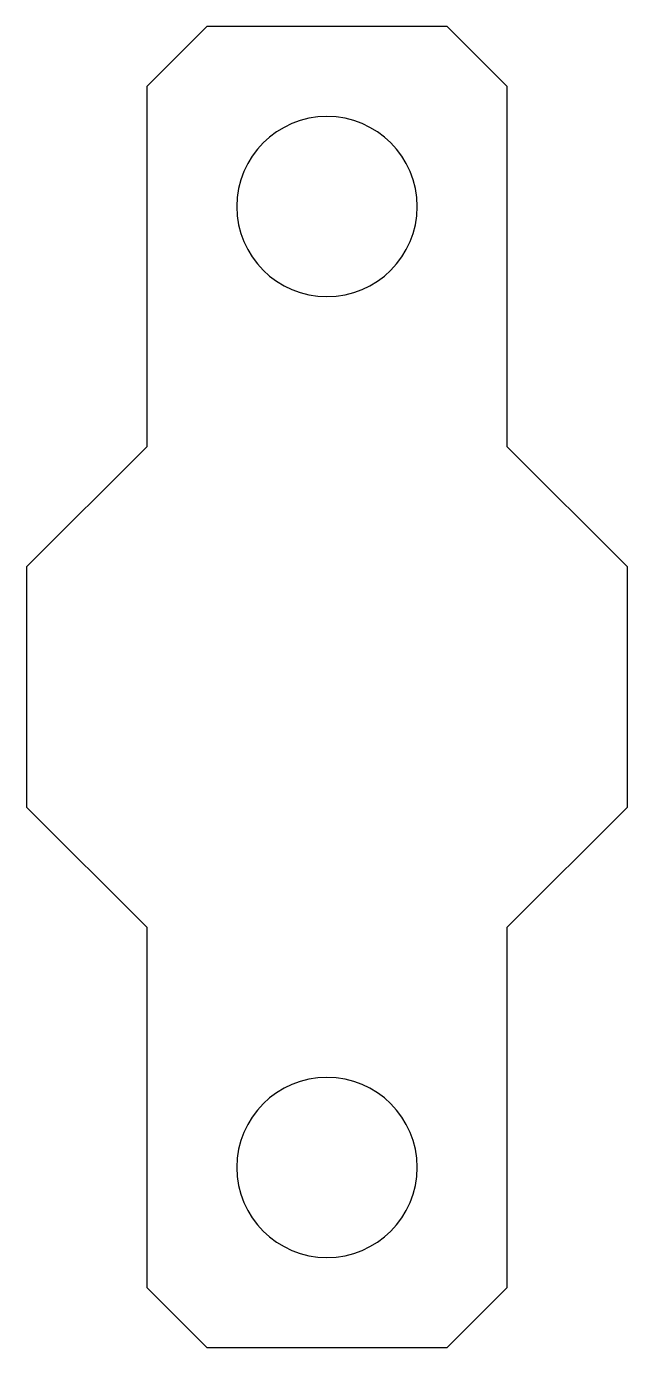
# Model space of a CAD drawing. Extents: x -15.4 to -5.4, y -53 to -31.
import ezdxf

# ---------------------------------------------------------------- set-up
doc = ezdxf.new("R2010")
doc.units = 0
doc.layers.get('0').update_dxf_attribs({"color": 253, "linetype": 'CONTINUOUS'})

msp = doc.modelspace()

# ---------------------------------------------------------------- linework, layer by layer
at = {"color": 98}
for p, q in [((-13.45, -32), (-12.45, -31)), ((-8.45, -31), (-12.45, -31)), ((-8.45, -31), (-7.45, -32)), ((-13.45, -32), (-13.45, -38)), ((-7.45, -38), (-7.45, -32)), ((-15.45, -40), (-13.45, -38)), ((-7.45, -38), (-5.45, -40)), ((-15.45, -40), (-15.45, -44)), ((-5.45, -44), (-5.45, -40)), ((-13.45, -46), (-15.45, -44)), ((-5.45, -44), (-7.45, -46)), ((-13.45, -46), (-13.45, -52)), ((-7.45, -52), (-7.45, -46)), ((-12.45, -53), (-13.45, -52)), ((-7.45, -52), (-8.45, -53)), ((-12.45, -53), (-8.45, -53))]:
    msp.add_line(p, q, dxfattribs=at)
for centre, start, end in [((-10.45, -34), 0, 180), ((-10.45, -34), 180, 0), ((-10.45, -50), 0, 180), ((-10.45, -50), 180, 270), ((-10.45, -50), 270, 0)]:
    msp.add_arc(centre, 1.5, start, end, dxfattribs=at)

doc.saveas('drawing.dxf')
